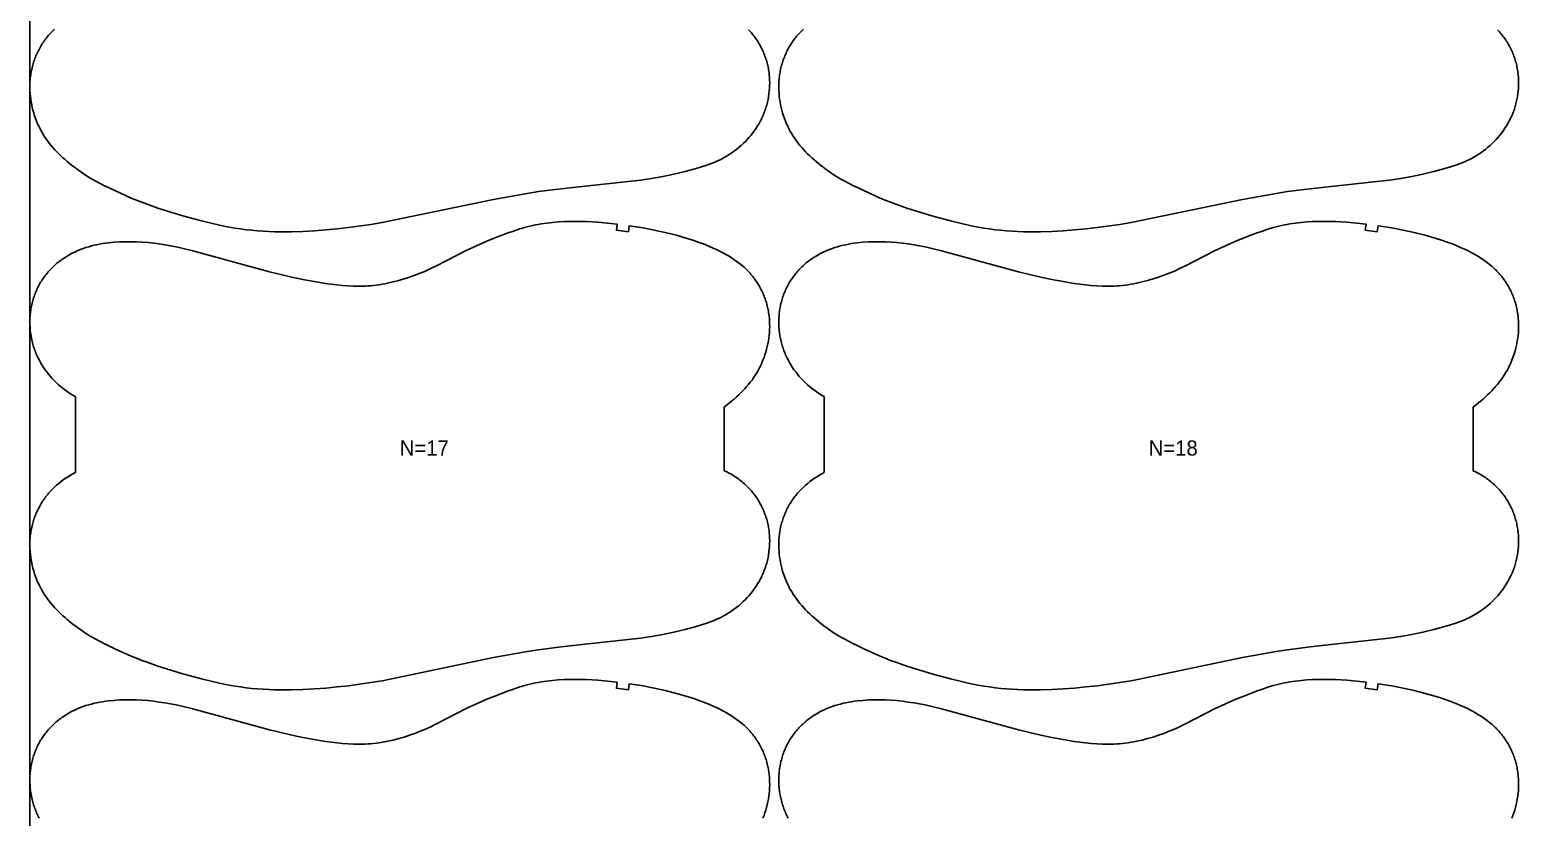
# Model space of a CAD drawing. Header units: inches. Extents: x 0 to 1973, y 0 to 1058.
# Drawn here: x 0.5 to 492.9, y 259.5 to 519.1 of the extents above; entities that cross this region are included whole.
import ezdxf

# ---------------------------------------------------------------- set-up
doc = ezdxf.new("R2010")
doc.units = ezdxf.units.IN

msp = doc.modelspace()

# ---------------------------------------------------------------- linework, layer by layer
at = {"layer": '1'}
for points in [[(0.5, 0), (1972.8415, 0), (1972.8415, 1058.3472), (0.5, 1058.3472), (0.5, 0)], [(230.7094, 395.6757), (229.4612, 394.7188), (229.4612, 373.7491), (230.297, 373.346), (231.1288, 372.9112), (231.9461, 372.449), (232.7475, 371.9595), (233.5317, 371.4429), (233.917, 371.1745), (234.2975, 370.8995), (234.673, 370.6178), (235.0434, 370.3295), (235.4085, 370.0346), (235.7681, 369.7332), (236.1221, 369.4252), (236.4703, 369.1108), (236.8126, 368.7899), (237.1487, 368.4625), (237.4786, 368.1288), (237.8021, 367.7887), (238.119, 367.4426), (238.4293, 367.0904), (238.7329, 366.7324), (239.0296, 366.3687), (239.3193, 365.9993), (239.6019, 365.6245), (239.8773, 365.2444), (240.1454, 364.8591), (240.4061, 364.4688), (240.6592, 364.0736), (240.9047, 363.6735), (241.1424, 363.2689), (241.3721, 362.8597), (241.5939, 362.4462), (241.8076, 362.0284), (242.0131, 361.6066), (242.2105, 361.1809), (242.3996, 360.7515), (242.5806, 360.3186), (242.7534, 359.8822), (242.9179, 359.4427), (243.0742, 359.0001), (243.2222, 358.5546), (243.3619, 358.1065), (243.4932, 357.6558), (243.6163, 357.2028), (243.731, 356.7476), (243.8373, 356.2903), (243.9352, 355.8313), (244.0247, 355.3705), (244.1058, 354.9083), (244.1785, 354.4447), (244.2428, 353.9798), (244.2988, 353.5139), (244.3465, 353.0471), (244.3859, 352.5794), (244.417, 352.1112), (244.4399, 351.6424), (244.4612, 350.7038), (244.4499, 349.765), (244.4063, 348.8269), (244.3306, 347.8908), (244.223, 346.9578), (244.0837, 346.0291), (243.9125, 345.1058), (243.7096, 344.1891), (243.5963, 343.7337), (243.475, 343.2803), (243.3458, 342.8292), (243.2087, 342.3805), (243.0637, 341.9343), (242.9108, 341.4908), (242.75, 341.0502), (242.5812, 340.6125), (242.4046, 340.178), (242.2202, 339.7467), (242.0282, 339.3188), (241.8286, 338.8942), (241.4073, 338.0557), (240.9572, 337.232), (240.4794, 336.4238), (239.9747, 335.6319), (239.4442, 334.857), (238.8887, 334.0998), (238.3092, 333.3611), (237.7064, 332.6414), (237.0811, 331.9413), (236.4339, 331.2614), (235.7656, 330.6022), (235.0769, 329.9644), (234.3685, 329.3484), (233.6411, 328.7549), (232.8955, 328.1843), (232.1325, 327.637), (231.3532, 327.1132), (230.5584, 326.6131), (229.7491, 326.1371), (229.4612, 325.979), (228.9262, 325.6853), (228.0906, 325.2581), (227.2433, 324.8555), (226.3853, 324.4776), (225.5176, 324.1224), (224.6415, 323.7878), (223.758, 323.4714), (221.9736, 322.8846), (220.1735, 322.344), (216.5507, 321.3528), (212.9021, 320.4701), (209.228, 319.6941), (205.5314, 319.0345), (201.8162, 318.4947), (183.5961, 316.5), (175.6872, 315.6341), (168.2317, 314.7389), (164.5225, 314.1584), (153.441, 312.1356), (116.6734, 304.5098), (112.9694, 303.895), (105.5307, 302.8612), (101.7998, 302.4382), (98.0606, 302.0961), (94.3149, 301.8327), (90.5649, 301.6436), (86.8116, 301.53), (83.0563, 301.5), (81.1789, 301.5254), (79.3025, 301.5838), (77.4277, 301.6788), (75.5551, 301.8119), (73.6858, 301.9839), (71.8206, 302.1953), (69.9602, 302.4463), (68.105, 302.7344), (64.4107, 303.4085), (60.7388, 304.1935), (57.0883, 305.0725), (51.6962, 306.528), (49.849, 307.068), (42.6919, 309.3419), (39.1424, 310.5707), (37.3819, 311.2225), (35.6358, 311.9095), (33.906, 312.6359), (28.7742, 314.9585), (25.478, 316.5), (25.3704, 316.5503), (23.6886, 317.3839), (22.0326, 318.2645), (21.2169, 318.7271), (20.4098, 319.205), (18.8212, 320.2038), (17.2657, 321.2554), (15.7425, 322.3545), (15.5, 322.5404), (14.2517, 323.4973), (12.7983, 324.6862), (12.0873, 325.2992), (11.3879, 325.9253), (10.7008, 326.5649), (10.0266, 327.2186), (9.3663, 327.8868), (8.7214, 328.57), (8.0934, 329.2684), (7.484, 329.9825), (6.8947, 330.7126), (6.3273, 331.4591), (5.7832, 332.2223), (5.2642, 333.0025), (4.7715, 333.8), (4.3054, 334.6138), (3.8658, 335.4428), (3.4526, 336.2858), (3.066, 337.1418), (2.7056, 338.0095), (2.3717, 338.8878), (2.064, 339.7757), (1.7826, 340.672), (1.5279, 341.576), (1.3002, 342.4869), (1.1, 343.404), (0.9278, 344.3266), (0.7838, 345.2539), (0.6687, 346.1853), (0.5827, 347.1201), (0.5263, 348.0574), (0.5, 348.9961), (0.5044, 349.9351), (0.54, 350.8733), (0.6074, 351.8094), (0.6532, 352.2764), (0.7071, 352.7424), (0.7693, 353.2074), (0.8397, 353.6711), (0.9184, 354.1335), (1.0056, 354.5943), (1.1012, 355.0535), (1.2053, 355.5109), (1.3177, 355.9663), (1.4385, 356.4197), (1.5675, 356.8708), (1.7047, 357.3196), (1.85, 357.7658), (2.0034, 358.2094), (2.1649, 358.6501), (2.3343, 359.0879), (2.5116, 359.5227), (2.6967, 359.9541), (2.8897, 360.3823), (3.0904, 360.8068), (3.2988, 361.2278), (3.5148, 361.6449), (3.7383, 362.058), (3.9694, 362.4671), (4.2078, 362.8718), (4.4536, 363.2722), (4.7066, 363.6679), (4.9669, 364.059), (5.2342, 364.4451), (5.5085, 364.8261), (5.7898, 365.202), (6.078, 365.5724), (6.3729, 365.9374), (6.6746, 366.2966), (6.9829, 366.65), (7.2977, 366.9974), (7.6191, 367.3387), (7.9468, 367.6736), (8.2809, 368.0021), (8.621, 368.3242), (8.967, 368.6401), (9.3186, 368.9499), (10.0377, 369.5517), (10.7764, 370.1305), (11.5328, 370.6873), (12.305, 371.2232), (13.0911, 371.7391), (13.8892, 372.2359), (14.6975, 372.7147), (15.5, 373.1673), (15.5, 398.1575), (15.2121, 398.3155), (14.4028, 398.7915), (13.608, 399.2916), (12.8286, 399.8154), (12.0657, 400.3627), (11.3201, 400.9333), (10.5927, 401.5268), (9.8843, 402.1428), (9.1955, 402.7806), (8.5272, 403.4398), (7.8801, 404.1197), (7.2547, 404.8198), (6.652, 405.5395), (6.0724, 406.2782), (5.517, 407.0354), (4.9864, 407.8103), (4.4817, 408.6023), (4.0039, 409.4104), (3.5539, 410.2341), (3.1325, 411.0726), (2.933, 411.4972), (2.7409, 411.9251), (2.5565, 412.3564), (2.3799, 412.7909), (2.2112, 413.2286), (2.0504, 413.6692), (1.8974, 414.1127), (1.7524, 414.5589), (1.6153, 415.0076), (1.4861, 415.4587), (1.3649, 415.9121), (1.2515, 416.3675), (1.0486, 417.2842), (0.8775, 418.2075), (0.7381, 419.1362), (0.6306, 420.0692), (0.5549, 421.0053), (0.5113, 421.9434), (0.5, 422.8822), (0.5213, 423.8208), (0.5442, 424.2896), (0.5753, 424.7578), (0.6147, 425.2255), (0.6623, 425.6923), (0.7183, 426.1582), (0.7826, 426.6231), (0.8553, 427.0867), (0.9364, 427.5489), (1.0259, 428.0097), (1.1239, 428.4687), (1.2302, 428.926), (1.3449, 429.3812), (1.4679, 429.8342), (1.5993, 430.2849), (1.739, 430.733), (1.887, 431.1785), (2.0433, 431.6211), (2.2078, 432.0606), (2.3805, 432.497), (2.5615, 432.9299), (2.7507, 433.3593), (2.9481, 433.785), (3.1536, 434.2068), (3.3672, 434.6246), (3.589, 435.0381), (3.8188, 435.4473), (4.0565, 435.8519), (4.3019, 436.252), (4.555, 436.6472), (4.8157, 437.0375), (5.0838, 437.4228), (5.3592, 437.8029), (5.6419, 438.1777), (5.9316, 438.5471), (6.2283, 438.9108), (6.5318, 439.2688), (6.8422, 439.621), (7.1591, 439.9671), (7.4826, 440.3072), (7.8124, 440.6409), (8.1486, 440.9683), (8.4908, 441.2892), (8.8391, 441.6037), (9.1931, 441.9116), (9.5527, 442.213), (9.9178, 442.5079), (10.2882, 442.7962), (10.6637, 443.0779), (11.0442, 443.3529), (11.4294, 443.6213), (12.2137, 444.1379), (13.0151, 444.6274), (13.8323, 445.0896), (14.6641, 445.5244), (15.5094, 445.932), (16.3672, 446.3127), (17.2363, 446.6667), (18.1158, 446.9944), (19.0046, 447.2961), (19.9017, 447.572), (20.8061, 447.8225), (21.7167, 448.0481), (22.6329, 448.2498), (23.5539, 448.429), (24.4792, 448.5868), (25.4081, 448.7246), (26.3399, 448.8436), (28.2096, 449.0304), (30.0837, 449.1558), (31.96, 449.2225), (33.837, 449.2314), (35.7132, 449.1839), (37.5873, 449.0813), (39.4582, 448.9276), (41.3252, 448.7269), (43.1875, 448.4837), (45.0443, 448.2012), (46.8944, 447.8798), (48.7369, 447.5186), (50.5706, 447.117), (54.2123, 446.205), (73.5183, 440.9409), (79.5721, 439.2902), (83.218, 438.3913), (86.8799, 437.5601), (90.5578, 436.8029), (94.2494, 436.1163), (97.9534, 435.5026), (101.6739, 434.9963), (103.5418, 434.7976), (105.4138, 434.647), (107.2886, 434.5549), (108.2265, 434.5342), (109.1646, 434.532), (110.1027, 434.5495), (111.0403, 434.5866), (111.9772, 434.6428), (112.9129, 434.7178), (113.8471, 434.8112), (114.7793, 434.9227), (115.7093, 435.0519), (116.6367, 435.1983), (117.561, 435.3617), (118.4822, 435.5415), (120.3146, 435.9486), (122.133, 436.4158), (123.9364, 436.9395), (125.7236, 437.5163), (127.4927, 438.146), (129.2416, 438.8287), (130.9681, 439.5644), (132.6716, 440.3514), (133.8724, 440.9409), (134.3566, 441.1786), (144.3837, 446.3141), (147.791, 447.8911), (151.24, 449.3764), (154.7192, 450.7877), (158.2312, 452.117), (160.0018, 452.7446), (161.7843, 453.336), (163.5811, 453.8787), (164.4855, 454.128), (165.3943, 454.3605), (166.3077, 454.5751), (167.2252, 454.7719), (168.1466, 454.9513), (169.0713, 455.1138), (170.929, 455.39), (172.7948, 455.6041), (174.6657, 455.7603), (176.54, 455.8644), (178.4166, 455.9225), (180.2943, 455.9409), (182.1719, 455.9245), (184.0487, 455.8737), (185.9241, 455.7879), (187.7972, 455.6663), (190.9864, 455.3795), (194.1685, 455.0149), (193.9226, 453.0301), (197.8516, 452.5084), (198.1337, 454.4884), (202.6922, 453.7713), (206.3812, 453.0712), (210.0473, 452.2599), (213.6864, 451.3362), (217.2943, 450.2957), (219.0849, 449.729), (220.8631, 449.1258), (222.6257, 448.4798), (224.3692, 447.7849), (226.0898, 447.0354), (226.9403, 446.6387), (227.7835, 446.2266), (228.6188, 445.7987), (229.4457, 445.3544), (230.2636, 444.8931), (231.072, 444.4143), (231.8701, 443.9175), (232.6562, 443.4016), (233.4283, 442.8657), (234.1847, 442.3089), (234.9234, 441.7301), (235.6425, 441.1283), (235.9941, 440.8185), (236.3401, 440.5026), (236.6803, 440.1805), (237.0143, 439.852), (237.3421, 439.5171), (237.6634, 439.1758), (237.9783, 438.8284), (238.2866, 438.475), (238.5882, 438.1158), (238.8832, 437.7509), (239.1713, 437.3804), (239.4526, 437.0045), (239.727, 436.6235), (239.9943, 436.2374), (240.2545, 435.8463), (240.5075, 435.4506), (240.7533, 435.0502), (240.9918, 434.6455), (241.2228, 434.2364), (241.4464, 433.8233), (241.6624, 433.4062), (241.8708, 432.9852), (242.0715, 432.5607), (242.2644, 432.1325), (242.4496, 431.7011), (242.6269, 431.2663), (242.7963, 430.8285), (242.9577, 430.3878), (243.1111, 429.9442), (243.2565, 429.498), (243.3937, 429.0492), (243.5227, 428.5981), (243.6434, 428.1447), (243.7558, 427.6893), (243.8599, 427.2319), (243.9556, 426.7727), (244.0427, 426.3119), (244.1215, 425.8495), (244.1919, 425.3858), (244.254, 424.9208), (244.3079, 424.4548), (244.3537, 423.9878), (244.4211, 423.0517), (244.4567, 422.1135), (244.4612, 421.1745), (244.4349, 420.2358), (244.3785, 419.2985), (244.2925, 418.3637), (244.1773, 417.4323), (244.0334, 416.505), (243.8611, 415.5824), (243.661, 414.6653), (243.4333, 413.7544), (243.1786, 412.8504), (242.8972, 411.9541), (242.5895, 411.0662), (242.2555, 410.1879), (241.8952, 409.3202), (241.5085, 408.4642), (241.0954, 407.6212), (240.6558, 406.7922), (240.1897, 405.9784), (239.697, 405.1809), (239.1779, 404.4007), (238.6339, 403.6375), (238.0664, 402.891), (237.4772, 402.1609), (236.8677, 401.4468), (236.2398, 400.7484), (235.5948, 400.0652), (234.9345, 399.397), (234.2604, 398.7433), (233.5732, 398.1037), (232.8738, 397.4776), (230.7094, 395.6757)], [(477.6694, 395.6757), (476.4212, 394.7188), (476.4212, 373.7491), (477.257, 373.346), (478.0888, 372.9112), (478.9061, 372.449), (479.7075, 371.9595), (480.4917, 371.4429), (480.877, 371.1745), (481.2575, 370.8995), (481.633, 370.6178), (482.0034, 370.3295), (482.3685, 370.0346), (482.7281, 369.7332), (483.0821, 369.4252), (483.4303, 369.1108), (483.7726, 368.7899), (484.1087, 368.4625), (484.4386, 368.1288), (484.7621, 367.7887), (485.079, 367.4426), (485.3893, 367.0904), (485.6929, 366.7324), (485.9896, 366.3687), (486.2793, 365.9993), (486.5619, 365.6245), (486.8373, 365.2444), (487.1054, 364.8591), (487.3661, 364.4688), (487.6192, 364.0736), (487.8647, 363.6735), (488.1024, 363.2689), (488.3321, 362.8597), (488.5539, 362.4462), (488.7676, 362.0284), (488.9731, 361.6066), (489.1705, 361.1809), (489.3596, 360.7515), (489.5406, 360.3186), (489.7134, 359.8822), (489.8779, 359.4427), (490.0342, 359.0001), (490.1822, 358.5546), (490.3219, 358.1065), (490.4532, 357.6558), (490.5763, 357.2028), (490.691, 356.7476), (490.7973, 356.2903), (490.8952, 355.8313), (490.9847, 355.3705), (491.0658, 354.9083), (491.1385, 354.4447), (491.2028, 353.9798), (491.2588, 353.5139), (491.3065, 353.0471), (491.3459, 352.5794), (491.377, 352.1112), (491.3999, 351.6424), (491.4212, 350.7038), (491.4099, 349.765), (491.3663, 348.8269), (491.2906, 347.8908), (491.183, 346.9578), (491.0437, 346.0291), (490.8725, 345.1058), (490.6696, 344.1891), (490.5563, 343.7337), (490.435, 343.2803), (490.3058, 342.8292), (490.1687, 342.3805), (490.0237, 341.9343), (489.8708, 341.4908), (489.71, 341.0502), (489.5412, 340.6125), (489.3646, 340.178), (489.1802, 339.7467), (488.9882, 339.3188), (488.7886, 338.8942), (488.3673, 338.0557), (487.9172, 337.232), (487.4394, 336.4238), (486.9347, 335.6319), (486.4042, 334.857), (485.8487, 334.0998), (485.2692, 333.3611), (484.6664, 332.6414), (484.0411, 331.9413), (483.3939, 331.2614), (482.7256, 330.6022), (482.0369, 329.9644), (481.3285, 329.3484), (480.6011, 328.7549), (479.8555, 328.1843), (479.0925, 327.637), (478.3132, 327.1132), (477.5184, 326.6131), (476.7091, 326.1371), (476.4212, 325.979), (475.8862, 325.6853), (475.0506, 325.2581), (474.2033, 324.8555), (473.3453, 324.4776), (472.4776, 324.1224), (471.6015, 323.7878), (470.718, 323.4714), (468.9336, 322.8846), (467.1335, 322.344), (463.5107, 321.3528), (459.8621, 320.4701), (456.188, 319.6941), (452.4914, 319.0345), (448.7762, 318.4947), (430.5561, 316.5), (422.6472, 315.6341), (415.1917, 314.7389), (411.4825, 314.1584), (400.401, 312.1356), (363.6334, 304.5098), (359.9294, 303.895), (352.4907, 302.8612), (348.7598, 302.4382), (345.0206, 302.0961), (341.2749, 301.8327), (337.5249, 301.6436), (333.7716, 301.53), (330.0163, 301.5), (328.1389, 301.5254), (326.2625, 301.5838), (324.3877, 301.6788), (322.5151, 301.8119), (320.6458, 301.9839), (318.7806, 302.1953), (316.9202, 302.4463), (315.065, 302.7344), (311.3707, 303.4085), (307.6988, 304.1935), (304.0483, 305.0725), (298.6562, 306.528), (296.809, 307.068), (289.6519, 309.3419), (286.1024, 310.5707), (284.3419, 311.2225), (282.5958, 311.9095), (280.866, 312.6359), (275.7342, 314.9585), (272.438, 316.5), (272.3304, 316.5503), (270.6486, 317.3839), (268.9926, 318.2645), (268.1769, 318.7271), (267.3698, 319.205), (265.7812, 320.2038), (264.2257, 321.2554), (262.7025, 322.3545), (262.46, 322.5404), (261.2117, 323.4973), (259.7583, 324.6862), (259.0473, 325.2992), (258.3479, 325.9253), (257.6608, 326.5649), (256.9866, 327.2186), (256.3263, 327.8868), (255.6814, 328.57), (255.0534, 329.2684), (254.444, 329.9825), (253.8547, 330.7126), (253.2873, 331.4591), (252.7432, 332.2223), (252.2242, 333.0025), (251.7315, 333.8), (251.2654, 334.6138), (250.8258, 335.4428), (250.4126, 336.2858), (250.026, 337.1418), (249.6656, 338.0095), (249.3317, 338.8878), (249.024, 339.7757), (248.7426, 340.672), (248.4879, 341.576), (248.2602, 342.4869), (248.06, 343.404), (247.8878, 344.3266), (247.7438, 345.2539), (247.6287, 346.1853), (247.5427, 347.1201), (247.4863, 348.0574), (247.46, 348.9961), (247.4644, 349.9351), (247.5, 350.8733), (247.5674, 351.8094), (247.6132, 352.2764), (247.6671, 352.7424), (247.7293, 353.2074), (247.7997, 353.6711), (247.8784, 354.1335), (247.9656, 354.5943), (248.0612, 355.0535), (248.1653, 355.5109), (248.2777, 355.9663), (248.3985, 356.4197), (248.5275, 356.8708), (248.6647, 357.3196), (248.81, 357.7658), (248.9634, 358.2094), (249.1249, 358.6501), (249.2943, 359.0879), (249.4716, 359.5227), (249.6567, 359.9541), (249.8497, 360.3823), (250.0504, 360.8068), (250.2588, 361.2278), (250.4748, 361.6449), (250.6983, 362.058), (250.9294, 362.4671), (251.1678, 362.8718), (251.4136, 363.2722), (251.6666, 363.6679), (251.9269, 364.059), (252.1942, 364.4451), (252.4685, 364.8261), (252.7498, 365.202), (253.038, 365.5724), (253.3329, 365.9374), (253.6346, 366.2966), (253.9429, 366.65), (254.2577, 366.9974), (254.5791, 367.3387), (254.9068, 367.6736), (255.2409, 368.0021), (255.581, 368.3242), (255.927, 368.6401), (256.2786, 368.9499), (256.9977, 369.5517), (257.7364, 370.1305), (258.4928, 370.6873), (259.265, 371.2232), (260.0511, 371.7391), (260.8492, 372.2359), (261.6575, 372.7147), (262.46, 373.1673), (262.46, 398.1575), (262.1721, 398.3155), (261.3628, 398.7915), (260.568, 399.2916), (259.7886, 399.8154), (259.0257, 400.3627), (258.2801, 400.9333), (257.5527, 401.5268), (256.8443, 402.1428), (256.1555, 402.7806), (255.4872, 403.4398), (254.8401, 404.1197), (254.2147, 404.8198), (253.612, 405.5395), (253.0324, 406.2782), (252.477, 407.0354), (251.9464, 407.8103), (251.4417, 408.6023), (250.9639, 409.4104), (250.5139, 410.2341), (250.0925, 411.0726), (249.893, 411.4972), (249.7009, 411.9251), (249.5165, 412.3564), (249.3399, 412.7909), (249.1712, 413.2286), (249.0104, 413.6692), (248.8574, 414.1127), (248.7124, 414.5589), (248.5753, 415.0076), (248.4461, 415.4587), (248.3249, 415.9121), (248.2115, 416.3675), (248.0086, 417.2842), (247.8375, 418.2075), (247.6981, 419.1362), (247.5906, 420.0692), (247.5149, 421.0053), (247.4713, 421.9434), (247.46, 422.8822), (247.4813, 423.8208), (247.5042, 424.2896), (247.5353, 424.7578), (247.5747, 425.2255), (247.6223, 425.6923), (247.6783, 426.1582), (247.7426, 426.6231), (247.8153, 427.0867), (247.8964, 427.5489), (247.9859, 428.0097), (248.0839, 428.4687), (248.1902, 428.926), (248.3049, 429.3812), (248.4279, 429.8342), (248.5593, 430.2849), (248.699, 430.733), (248.847, 431.1785), (249.0033, 431.6211), (249.1678, 432.0606), (249.3405, 432.497), (249.5215, 432.9299), (249.7107, 433.3593), (249.9081, 433.785), (250.1136, 434.2068), (250.3272, 434.6246), (250.549, 435.0381), (250.7788, 435.4473), (251.0165, 435.8519), (251.2619, 436.252), (251.515, 436.6472), (251.7757, 437.0375), (252.0438, 437.4228), (252.3192, 437.8029), (252.6019, 438.1777), (252.8916, 438.5471), (253.1883, 438.9108), (253.4918, 439.2688), (253.8022, 439.621), (254.1191, 439.9671), (254.4426, 440.3072), (254.7724, 440.6409), (255.1086, 440.9683), (255.4508, 441.2892), (255.7991, 441.6037), (256.1531, 441.9116), (256.5127, 442.213), (256.8778, 442.5079), (257.2482, 442.7962), (257.6237, 443.0779), (258.0042, 443.3529), (258.3894, 443.6213), (259.1737, 444.1379), (259.9751, 444.6274), (260.7923, 445.0896), (261.6241, 445.5244), (262.4694, 445.932), (263.3272, 446.3127), (264.1963, 446.6667), (265.0758, 446.9944), (265.9646, 447.2961), (266.8617, 447.572), (267.7661, 447.8225), (268.6767, 448.0481), (269.5929, 448.2498), (270.5139, 448.429), (271.4392, 448.5868), (272.3681, 448.7246), (273.2999, 448.8436), (275.1696, 449.0304), (277.0437, 449.1558), (278.92, 449.2225), (280.797, 449.2314), (282.6732, 449.1839), (284.5473, 449.0813), (286.4182, 448.9276), (288.2852, 448.7269), (290.1475, 448.4837), (292.0043, 448.2012), (293.8544, 447.8798), (295.6969, 447.5186), (297.5306, 447.117), (301.1723, 446.205), (320.4783, 440.9409), (326.5321, 439.2902), (330.178, 438.3913), (333.8399, 437.5601), (337.5178, 436.8029), (341.2094, 436.1163), (344.9134, 435.5026), (348.6339, 434.9963), (350.5018, 434.7976), (352.3738, 434.647), (354.2486, 434.5549), (355.1865, 434.5342), (356.1246, 434.532), (357.0627, 434.5495), (358.0003, 434.5866), (358.9372, 434.6428), (359.8729, 434.7178), (360.8071, 434.8112), (361.7393, 434.9227), (362.6693, 435.0519), (363.5967, 435.1983), (364.521, 435.3617), (365.4422, 435.5415), (367.2746, 435.9486), (369.093, 436.4158), (370.8964, 436.9395), (372.6836, 437.5163), (374.4527, 438.146), (376.2016, 438.8287), (377.9281, 439.5644), (379.6316, 440.3514), (380.8324, 440.9409), (381.3166, 441.1786), (391.3437, 446.3141), (394.751, 447.8911), (398.2, 449.3764), (401.6792, 450.7877), (405.1912, 452.117), (406.9618, 452.7446), (408.7443, 453.336), (410.5411, 453.8787), (411.4455, 454.128), (412.3543, 454.3605), (413.2677, 454.5751), (414.1852, 454.7719), (415.1066, 454.9513), (416.0313, 455.1138), (417.889, 455.39), (419.7548, 455.6041), (421.6257, 455.7603), (423.5, 455.8644), (425.3766, 455.9225), (427.2543, 455.9409), (429.1319, 455.9245), (431.0087, 455.8737), (432.8841, 455.7879), (434.7572, 455.6663), (437.9464, 455.3795), (441.1285, 455.0149), (440.8826, 453.0301), (444.8116, 452.5084), (445.0937, 454.4884), (449.6522, 453.7713), (453.3412, 453.0712), (457.0073, 452.2599), (460.6464, 451.3362), (464.2543, 450.2957), (466.0449, 449.729), (467.8231, 449.1258), (469.5857, 448.4798), (471.3292, 447.7849), (473.0498, 447.0354), (473.9003, 446.6387), (474.7435, 446.2266), (475.5788, 445.7987), (476.4057, 445.3544), (477.2236, 444.8931), (478.032, 444.4143), (478.8301, 443.9175), (479.6162, 443.4016), (480.3883, 442.8657), (481.1447, 442.3089), (481.8834, 441.7301), (482.6025, 441.1283), (482.9541, 440.8185), (483.3001, 440.5026), (483.6403, 440.1805), (483.9743, 439.852), (484.3021, 439.5171), (484.6234, 439.1758), (484.9383, 438.8284), (485.2466, 438.475), (485.5482, 438.1158), (485.8432, 437.7509), (486.1313, 437.3804), (486.4126, 437.0045), (486.687, 436.6235), (486.9543, 436.2374), (487.2145, 435.8463), (487.4675, 435.4506), (487.7133, 435.0502), (487.9518, 434.6455), (488.1828, 434.2364), (488.4064, 433.8233), (488.6224, 433.4062), (488.8308, 432.9852), (489.0315, 432.5607), (489.2244, 432.1325), (489.4096, 431.7011), (489.5869, 431.2663), (489.7563, 430.8285), (489.9177, 430.3878), (490.0711, 429.9442), (490.2165, 429.498), (490.3537, 429.0492), (490.4827, 428.5981), (490.6034, 428.1447), (490.7158, 427.6893), (490.8199, 427.2319), (490.9156, 426.7727), (491.0027, 426.3119), (491.0815, 425.8495), (491.1519, 425.3858), (491.214, 424.9208), (491.2679, 424.4548), (491.3137, 423.9878), (491.3811, 423.0517), (491.4167, 422.1135), (491.4212, 421.1745), (491.3949, 420.2358), (491.3385, 419.2985), (491.2525, 418.3637), (491.1373, 417.4323), (490.9934, 416.505), (490.8211, 415.5824), (490.621, 414.6653), (490.3933, 413.7544), (490.1386, 412.8504), (489.8572, 411.9541), (489.5495, 411.0662), (489.2155, 410.1879), (488.8552, 409.3202), (488.4685, 408.4642), (488.0554, 407.6212), (487.6158, 406.7922), (487.1497, 405.9784), (486.657, 405.1809), (486.1379, 404.4007), (485.5939, 403.6375), (485.0264, 402.891), (484.4372, 402.1609), (483.8277, 401.4468), (483.1998, 400.7484), (482.5548, 400.0652), (481.8945, 399.397), (481.2204, 398.7433), (480.5332, 398.1037), (479.8338, 397.4776), (477.6694, 395.6757)]]:
    msp.add_lwpolyline(points, close=True, dxfattribs=at)
for points in [[(237.4786, 519.1288), (237.8021, 518.7887), (238.119, 518.4426), (238.4293, 518.0904), (238.7329, 517.7324), (239.0296, 517.3687), (239.3193, 516.9993), (239.6019, 516.6245), (239.8773, 516.2444), (240.1454, 515.8591), (240.4061, 515.4688), (240.6592, 515.0736), (240.9047, 514.6735), (241.1424, 514.2689), (241.3721, 513.8597), (241.5939, 513.4462), (241.8076, 513.0284), (242.0131, 512.6066), (242.2105, 512.1809), (242.3996, 511.7515), (242.5806, 511.3186), (242.7534, 510.8822), (242.9179, 510.4427), (243.0742, 510.0001), (243.2222, 509.5546), (243.3619, 509.1065), (243.4932, 508.6558), (243.6163, 508.2028), (243.731, 507.7476), (243.8373, 507.2903), (243.9352, 506.8313), (244.0247, 506.3705), (244.1058, 505.9083), (244.1785, 505.4447), (244.2428, 504.9798), (244.2988, 504.5139), (244.3465, 504.0471), (244.3859, 503.5794), (244.417, 503.1112), (244.4399, 502.6424), (244.4612, 501.7038), (244.4499, 500.765), (244.4063, 499.8269), (244.3306, 498.8908), (244.223, 497.9578), (244.0837, 497.0291), (243.9125, 496.1058), (243.7096, 495.1891), (243.5963, 494.7337), (243.475, 494.2803), (243.3458, 493.8292), (243.2087, 493.3805), (243.0637, 492.9343), (242.9108, 492.4908), (242.75, 492.0502), (242.5812, 491.6125), (242.4046, 491.178), (242.2202, 490.7467), (242.0282, 490.3188), (241.8286, 489.8942), (241.4073, 489.0557), (240.9572, 488.232), (240.4794, 487.4238), (239.9747, 486.6319), (239.4442, 485.857), (238.8887, 485.0998), (238.3092, 484.3611), (237.7064, 483.6414), (237.0811, 482.9413), (236.4339, 482.2614), (235.7656, 481.6022), (235.0769, 480.9644), (234.3685, 480.3484), (233.6411, 479.7549), (232.8955, 479.1843), (232.1325, 478.637), (231.3532, 478.1132), (230.5584, 477.6131), (229.7491, 477.1371), (229.4612, 476.979), (228.9262, 476.6853), (228.0906, 476.2581), (227.2433, 475.8555), (226.3853, 475.4776), (225.5176, 475.1224), (224.6415, 474.7878), (223.758, 474.4714), (221.9736, 473.8846), (220.1735, 473.344), (216.5507, 472.3528), (212.9021, 471.4701), (209.228, 470.6941), (205.5314, 470.0345), (201.8162, 469.4947), (183.5961, 467.5), (175.6872, 466.6341), (168.2317, 465.7389), (164.5225, 465.1584), (153.441, 463.1356), (116.6734, 455.5098), (112.9694, 454.895), (105.5307, 453.8612), (101.7998, 453.4382), (98.0606, 453.0961), (94.3149, 452.8327), (90.5649, 452.6436), (86.8116, 452.53), (83.0563, 452.5), (81.1789, 452.5254), (79.3025, 452.5838), (77.4277, 452.6788), (75.5551, 452.8119), (73.6858, 452.9839), (71.8206, 453.1953), (69.9602, 453.4463), (68.105, 453.7344), (64.4107, 454.4085), (60.7388, 455.1935), (57.0883, 456.0725), (51.6962, 457.528), (49.849, 458.068), (42.6919, 460.3419), (39.1424, 461.5707), (37.3819, 462.2225), (35.6358, 462.9095), (33.906, 463.6359), (28.7742, 465.9585), (25.478, 467.5), (25.3704, 467.5503), (23.6886, 468.3839), (22.0326, 469.2645), (21.2169, 469.7271), (20.4098, 470.205), (18.8212, 471.2038), (17.2657, 472.2554), (15.7425, 473.3545), (15.5, 473.5404), (14.2517, 474.4973), (12.7983, 475.6862), (12.0873, 476.2992), (11.3879, 476.9253), (10.7008, 477.5649), (10.0266, 478.2186), (9.3663, 478.8868), (8.7214, 479.57), (8.0934, 480.2684), (7.484, 480.9825), (6.8947, 481.7126), (6.3273, 482.4591), (5.7832, 483.2223), (5.2642, 484.0025), (4.7715, 484.8), (4.3054, 485.6138), (3.8658, 486.4428), (3.4526, 487.2858), (3.066, 488.1418), (2.7056, 489.0095), (2.3717, 489.8878), (2.064, 490.7757), (1.7826, 491.672), (1.5279, 492.576), (1.3002, 493.4869), (1.1, 494.404), (0.9278, 495.3266), (0.7838, 496.2539), (0.6687, 497.1853), (0.5827, 498.1201), (0.5263, 499.0574), (0.5, 499.9961), (0.5044, 500.9351), (0.54, 501.8733), (0.6074, 502.8094), (0.6532, 503.2764), (0.7071, 503.7424), (0.7693, 504.2074), (0.8397, 504.6711), (0.9184, 505.1335), (1.0056, 505.5943), (1.1012, 506.0535), (1.2053, 506.5109), (1.3177, 506.9663), (1.4385, 507.4197), (1.5675, 507.8708), (1.7047, 508.3196), (1.85, 508.7658), (2.0034, 509.2094), (2.1649, 509.6501), (2.3343, 510.0879), (2.5116, 510.5227), (2.6967, 510.9541), (2.8897, 511.3823), (3.0904, 511.8068), (3.2988, 512.2278), (3.5148, 512.6449), (3.7383, 513.058), (3.9694, 513.4671), (4.2078, 513.8718), (4.4536, 514.2722), (4.7066, 514.6679), (4.9669, 515.059), (5.2342, 515.4451), (5.5085, 515.8261), (5.7898, 516.202), (6.078, 516.5724), (6.3729, 516.9374), (6.6746, 517.2966), (6.9829, 517.65), (7.2977, 517.9974), (7.6191, 518.3387), (7.9468, 518.6736), (8.2809, 519.0021), (8.621, 519.3242)], [(484.4386, 519.1288), (484.7621, 518.7887), (485.079, 518.4426), (485.3893, 518.0904), (485.6929, 517.7324), (485.9896, 517.3687), (486.2793, 516.9993), (486.5619, 516.6245), (486.8373, 516.2444), (487.1054, 515.8591), (487.3661, 515.4688), (487.6192, 515.0736), (487.8647, 514.6735), (488.1024, 514.2689), (488.3321, 513.8597), (488.5539, 513.4462), (488.7676, 513.0284), (488.9731, 512.6066), (489.1705, 512.1809), (489.3596, 511.7515), (489.5406, 511.3186), (489.7134, 510.8822), (489.8779, 510.4427), (490.0342, 510.0001), (490.1822, 509.5546), (490.3219, 509.1065), (490.4532, 508.6558), (490.5763, 508.2028), (490.691, 507.7476), (490.7973, 507.2903), (490.8952, 506.8313), (490.9847, 506.3705), (491.0658, 505.9083), (491.1385, 505.4447), (491.2028, 504.9798), (491.2588, 504.5139), (491.3065, 504.0471), (491.3459, 503.5794), (491.377, 503.1112), (491.3999, 502.6424), (491.4212, 501.7038), (491.4099, 500.765), (491.3663, 499.8269), (491.2906, 498.8908), (491.183, 497.9578), (491.0437, 497.0291), (490.8725, 496.1058), (490.6696, 495.1891), (490.5563, 494.7337), (490.435, 494.2803), (490.3058, 493.8292), (490.1687, 493.3805), (490.0237, 492.9343), (489.8708, 492.4908), (489.71, 492.0502), (489.5412, 491.6125), (489.3646, 491.178), (489.1802, 490.7467), (488.9882, 490.3188), (488.7886, 489.8942), (488.3673, 489.0557), (487.9172, 488.232), (487.4394, 487.4238), (486.9347, 486.6319), (486.4042, 485.857), (485.8487, 485.0998), (485.2692, 484.3611), (484.6664, 483.6414), (484.0411, 482.9413), (483.3939, 482.2614), (482.7256, 481.6022), (482.0369, 480.9644), (481.3285, 480.3484), (480.6011, 479.7549), (479.8555, 479.1843), (479.0925, 478.637), (478.3132, 478.1132), (477.5184, 477.6131), (476.7091, 477.1371), (476.4212, 476.979), (475.8862, 476.6853), (475.0506, 476.2581), (474.2033, 475.8555), (473.3453, 475.4776), (472.4776, 475.1224), (471.6015, 474.7878), (470.718, 474.4714), (468.9336, 473.8846), (467.1335, 473.344), (463.5107, 472.3528), (459.8621, 471.4701), (456.188, 470.6941), (452.4914, 470.0345), (448.7762, 469.4947), (430.5561, 467.5), (422.6472, 466.6341), (415.1917, 465.7389), (411.4825, 465.1584), (400.401, 463.1356), (363.6334, 455.5098), (359.9294, 454.895), (352.4907, 453.8612), (348.7598, 453.4382), (345.0206, 453.0961), (341.2749, 452.8327), (337.5249, 452.6436), (333.7716, 452.53), (330.0163, 452.5), (328.1389, 452.5254), (326.2625, 452.5838), (324.3877, 452.6788), (322.5151, 452.8119), (320.6458, 452.9839), (318.7806, 453.1953), (316.9202, 453.4463), (315.065, 453.7344), (311.3707, 454.4085), (307.6988, 455.1935), (304.0483, 456.0725), (298.6562, 457.528), (296.809, 458.068), (289.6519, 460.3419), (286.1024, 461.5707), (284.3419, 462.2225), (282.5958, 462.9095), (280.866, 463.6359), (275.7342, 465.9585), (272.438, 467.5), (272.3304, 467.5503), (270.6486, 468.3839), (268.9926, 469.2645), (268.1769, 469.7271), (267.3698, 470.205), (265.7812, 471.2038), (264.2257, 472.2554), (262.7025, 473.3545), (262.46, 473.5404), (261.2117, 474.4973), (259.7583, 475.6862), (259.0473, 476.2992), (258.3479, 476.9253), (257.6608, 477.5649), (256.9866, 478.2186), (256.3263, 478.8868), (255.6814, 479.57), (255.0534, 480.2684), (254.444, 480.9825), (253.8547, 481.7126), (253.2873, 482.4591), (252.7432, 483.2223), (252.2242, 484.0025), (251.7315, 484.8), (251.2654, 485.6138), (250.8258, 486.4428), (250.4126, 487.2858), (250.026, 488.1418), (249.6656, 489.0095), (249.3317, 489.8878), (249.024, 490.7757), (248.7426, 491.672), (248.4879, 492.576), (248.2602, 493.4869), (248.06, 494.404), (247.8878, 495.3266), (247.7438, 496.2539), (247.6287, 497.1853), (247.5427, 498.1201), (247.4863, 499.0574), (247.46, 499.9961), (247.4644, 500.9351), (247.5, 501.8733), (247.5674, 502.8094), (247.6132, 503.2764), (247.6671, 503.7424), (247.7293, 504.2074), (247.7997, 504.6711), (247.8784, 505.1335), (247.9656, 505.5943), (248.0612, 506.0535), (248.1653, 506.5109), (248.2777, 506.9663), (248.3985, 507.4197), (248.5275, 507.8708), (248.6647, 508.3196), (248.81, 508.7658), (248.9634, 509.2094), (249.1249, 509.6501), (249.2943, 510.0879), (249.4716, 510.5227), (249.6567, 510.9541), (249.8497, 511.3823), (250.0504, 511.8068), (250.2588, 512.2278), (250.4748, 512.6449), (250.6983, 513.058), (250.9294, 513.4671), (251.1678, 513.8718), (251.4136, 514.2722), (251.6666, 514.6679), (251.9269, 515.059), (252.1942, 515.4451), (252.4685, 515.8261), (252.7498, 516.202), (253.038, 516.5724), (253.3329, 516.9374), (253.6346, 517.2966), (253.9429, 517.65), (254.2577, 517.9974), (254.5791, 518.3387), (254.9068, 518.6736), (255.2409, 519.0021), (255.581, 519.3242)], [(3.5539, 259.2341), (3.1325, 260.0726), (2.933, 260.4972), (2.7409, 260.9251), (2.5565, 261.3564), (2.3799, 261.7909), (2.2112, 262.2286), (2.0504, 262.6692), (1.8974, 263.1127), (1.7524, 263.5589), (1.6153, 264.0076), (1.4861, 264.4587), (1.3649, 264.9121), (1.2515, 265.3675), (1.0486, 266.2842), (0.8775, 267.2075), (0.7381, 268.1362), (0.6306, 269.0692), (0.5549, 270.0053), (0.5113, 270.9434), (0.5, 271.8822), (0.5213, 272.8208), (0.5442, 273.2896), (0.5753, 273.7578), (0.6147, 274.2255), (0.6623, 274.6923), (0.7183, 275.1582), (0.7826, 275.6231), (0.8553, 276.0867), (0.9364, 276.5489), (1.0259, 277.0097), (1.1239, 277.4687), (1.2302, 277.926), (1.3449, 278.3812), (1.4679, 278.8342), (1.5993, 279.2849), (1.739, 279.733), (1.887, 280.1785), (2.0433, 280.6211), (2.2078, 281.0606), (2.3805, 281.497), (2.5615, 281.9299), (2.7507, 282.3593), (2.9481, 282.785), (3.1536, 283.2068), (3.3672, 283.6246), (3.589, 284.0381), (3.8188, 284.4473), (4.0565, 284.8519), (4.3019, 285.252), (4.555, 285.6472), (4.8157, 286.0375), (5.0838, 286.4228), (5.3592, 286.8029), (5.6419, 287.1777), (5.9316, 287.5471), (6.2283, 287.9108), (6.5318, 288.2688), (6.8422, 288.621), (7.1591, 288.9671), (7.4826, 289.3072), (7.8124, 289.6409), (8.1486, 289.9683), (8.4908, 290.2892), (8.8391, 290.6037), (9.1931, 290.9116), (9.5527, 291.213), (9.9178, 291.5079), (10.2882, 291.7962), (10.6637, 292.0779), (11.0442, 292.3529), (11.4294, 292.6213), (12.2137, 293.1379), (13.0151, 293.6274), (13.8323, 294.0896), (14.6641, 294.5244), (15.5094, 294.932), (16.3672, 295.3127), (17.2363, 295.6667), (18.1158, 295.9944), (19.0046, 296.2961), (19.9017, 296.572), (20.8061, 296.8225), (21.7167, 297.0481), (22.6329, 297.2498), (23.5539, 297.429), (24.4792, 297.5868), (25.4081, 297.7246), (26.3399, 297.8436), (28.2096, 298.0304), (30.0837, 298.1558), (31.96, 298.2225), (33.837, 298.2314), (35.7132, 298.1839), (37.5873, 298.0813), (39.4582, 297.9276), (41.3252, 297.7269), (43.1875, 297.4837), (45.0443, 297.2012), (46.8944, 296.8798), (48.7369, 296.5186), (50.5706, 296.117), (54.2123, 295.205), (73.5183, 289.9409), (79.5721, 288.2902), (83.218, 287.3913), (86.8799, 286.5601), (90.5578, 285.8029), (94.2494, 285.1163), (97.9534, 284.5026), (101.6739, 283.9963), (103.5418, 283.7976), (105.4138, 283.647), (107.2886, 283.5549), (108.2265, 283.5342), (109.1646, 283.532), (110.1027, 283.5495), (111.0403, 283.5866), (111.9772, 283.6428), (112.9129, 283.7178), (113.8471, 283.8112), (114.7793, 283.9227), (115.7093, 284.0519), (116.6367, 284.1983), (117.561, 284.3617), (118.4822, 284.5415), (120.3146, 284.9486), (122.133, 285.4158), (123.9364, 285.9395), (125.7236, 286.5163), (127.4927, 287.146), (129.2416, 287.8287), (130.9681, 288.5644), (132.6716, 289.3514), (133.8724, 289.9409), (134.3566, 290.1786), (144.3837, 295.3141), (147.791, 296.8911), (151.24, 298.3764), (154.7192, 299.7877), (158.2312, 301.117), (160.0018, 301.7446), (161.7843, 302.336), (163.5811, 302.8787), (164.4855, 303.128), (165.3943, 303.3605), (166.3077, 303.5751), (167.2252, 303.7719), (168.1466, 303.9513), (169.0713, 304.1138), (170.929, 304.39), (172.7948, 304.6041), (174.6657, 304.7603), (176.54, 304.8644), (178.4166, 304.9225), (180.2943, 304.9409), (182.1719, 304.9245), (184.0487, 304.8737), (185.9241, 304.7879), (187.7972, 304.6663), (190.9864, 304.3795), (194.1685, 304.0149), (193.9226, 302.0301), (197.8516, 301.5084), (198.1337, 303.4884), (202.6922, 302.7713), (206.3812, 302.0712), (210.0473, 301.2599), (213.6864, 300.3362), (217.2943, 299.2957), (219.0849, 298.729), (220.8631, 298.1258), (222.6257, 297.4798), (224.3692, 296.7849), (226.0898, 296.0354), (226.9403, 295.6387), (227.7835, 295.2266), (228.6188, 294.7987), (229.4457, 294.3544), (230.2636, 293.8931), (231.072, 293.4143), (231.8701, 292.9175), (232.6562, 292.4016), (233.4283, 291.8657), (234.1847, 291.3089), (234.9234, 290.7301), (235.6425, 290.1283), (235.9941, 289.8185), (236.3401, 289.5026), (236.6803, 289.1805), (237.0143, 288.852), (237.3421, 288.5171), (237.6634, 288.1758), (237.9783, 287.8284), (238.2866, 287.475), (238.5882, 287.1158), (238.8832, 286.7509), (239.1713, 286.3804), (239.4526, 286.0045), (239.727, 285.6235), (239.9943, 285.2374), (240.2545, 284.8463), (240.5075, 284.4506), (240.7533, 284.0502), (240.9918, 283.6455), (241.2228, 283.2364), (241.4464, 282.8233), (241.6624, 282.4062), (241.8708, 281.9852), (242.0715, 281.5607), (242.2644, 281.1325), (242.4496, 280.7011), (242.6269, 280.2663), (242.7963, 279.8285), (242.9577, 279.3878), (243.1111, 278.9442), (243.2565, 278.498), (243.3937, 278.0492), (243.5227, 277.5981), (243.6434, 277.1447), (243.7558, 276.6893), (243.8599, 276.2319), (243.9556, 275.7727), (244.0427, 275.3119), (244.1215, 274.8495), (244.1919, 274.3858), (244.254, 273.9208), (244.3079, 273.4548), (244.3537, 272.9878), (244.4211, 272.0517), (244.4567, 271.1135), (244.4612, 270.1745), (244.4349, 269.2358), (244.3785, 268.2985), (244.2925, 267.3637), (244.1773, 266.4323), (244.0334, 265.505), (243.8611, 264.5824), (243.661, 263.6653), (243.4333, 262.7544), (243.1786, 261.8504), (242.8972, 260.9541), (242.5895, 260.0662), (242.2555, 259.1879)], [(250.5139, 259.2341), (250.0925, 260.0726), (249.893, 260.4972), (249.7009, 260.9251), (249.5165, 261.3564), (249.3399, 261.7909), (249.1712, 262.2286), (249.0104, 262.6692), (248.8574, 263.1127), (248.7124, 263.5589), (248.5753, 264.0076), (248.4461, 264.4587), (248.3249, 264.9121), (248.2115, 265.3675), (248.0086, 266.2842), (247.8375, 267.2075), (247.6981, 268.1362), (247.5906, 269.0692), (247.5149, 270.0053), (247.4713, 270.9434), (247.46, 271.8822), (247.4813, 272.8208), (247.5042, 273.2896), (247.5353, 273.7578), (247.5747, 274.2255), (247.6223, 274.6923), (247.6783, 275.1582), (247.7426, 275.6231), (247.8153, 276.0867), (247.8964, 276.5489), (247.9859, 277.0097), (248.0839, 277.4687), (248.1902, 277.926), (248.3049, 278.3812), (248.4279, 278.8342), (248.5593, 279.2849), (248.699, 279.733), (248.847, 280.1785), (249.0033, 280.6211), (249.1678, 281.0606), (249.3405, 281.497), (249.5215, 281.9299), (249.7107, 282.3593), (249.9081, 282.785), (250.1136, 283.2068), (250.3272, 283.6246), (250.549, 284.0381), (250.7788, 284.4473), (251.0165, 284.8519), (251.2619, 285.252), (251.515, 285.6472), (251.7757, 286.0375), (252.0438, 286.4228), (252.3192, 286.8029), (252.6019, 287.1777), (252.8916, 287.5471), (253.1883, 287.9108), (253.4918, 288.2688), (253.8022, 288.621), (254.1191, 288.9671), (254.4426, 289.3072), (254.7724, 289.6409), (255.1086, 289.9683), (255.4508, 290.2892), (255.7991, 290.6037), (256.1531, 290.9116), (256.5127, 291.213), (256.8778, 291.5079), (257.2482, 291.7962), (257.6237, 292.0779), (258.0042, 292.3529), (258.3894, 292.6213), (259.1737, 293.1379), (259.9751, 293.6274), (260.7923, 294.0896), (261.6241, 294.5244), (262.4694, 294.932), (263.3272, 295.3127), (264.1963, 295.6667), (265.0758, 295.9944), (265.9646, 296.2961), (266.8617, 296.572), (267.7661, 296.8225), (268.6767, 297.0481), (269.5929, 297.2498), (270.5139, 297.429), (271.4392, 297.5868), (272.3681, 297.7246), (273.2999, 297.8436), (275.1696, 298.0304), (277.0437, 298.1558), (278.92, 298.2225), (280.797, 298.2314), (282.6732, 298.1839), (284.5473, 298.0813), (286.4182, 297.9276), (288.2852, 297.7269), (290.1475, 297.4837), (292.0043, 297.2012), (293.8544, 296.8798), (295.6969, 296.5186), (297.5306, 296.117), (301.1723, 295.205), (320.4783, 289.9409), (326.5321, 288.2902), (330.178, 287.3913), (333.8399, 286.5601), (337.5178, 285.8029), (341.2094, 285.1163), (344.9134, 284.5026), (348.6339, 283.9963), (350.5018, 283.7976), (352.3738, 283.647), (354.2486, 283.5549), (355.1865, 283.5342), (356.1246, 283.532), (357.0627, 283.5495), (358.0003, 283.5866), (358.9372, 283.6428), (359.8729, 283.7178), (360.8071, 283.8112), (361.7393, 283.9227), (362.6693, 284.0519), (363.5967, 284.1983), (364.521, 284.3617), (365.4422, 284.5415), (367.2746, 284.9486), (369.093, 285.4158), (370.8964, 285.9395), (372.6836, 286.5163), (374.4527, 287.146), (376.2016, 287.8287), (377.9281, 288.5644), (379.6316, 289.3514), (380.8324, 289.9409), (381.3166, 290.1786), (391.3437, 295.3141), (394.751, 296.8911), (398.2, 298.3764), (401.6792, 299.7877), (405.1912, 301.117), (406.9618, 301.7446), (408.7443, 302.336), (410.5411, 302.8787), (411.4455, 303.128), (412.3543, 303.3605), (413.2677, 303.5751), (414.1852, 303.7719), (415.1066, 303.9513), (416.0313, 304.1138), (417.889, 304.39), (419.7548, 304.6041), (421.6257, 304.7603), (423.5, 304.8644), (425.3766, 304.9225), (427.2543, 304.9409), (429.1319, 304.9245), (431.0087, 304.8737), (432.8841, 304.7879), (434.7572, 304.6663), (437.9464, 304.3795), (441.1285, 304.0149), (440.8826, 302.0301), (444.8116, 301.5084), (445.0937, 303.4884), (449.6522, 302.7713), (453.3412, 302.0712), (457.0073, 301.2599), (460.6464, 300.3362), (464.2543, 299.2957), (466.0449, 298.729), (467.8231, 298.1258), (469.5857, 297.4798), (471.3292, 296.7849), (473.0498, 296.0354), (473.9003, 295.6387), (474.7435, 295.2266), (475.5788, 294.7987), (476.4057, 294.3544), (477.2236, 293.8931), (478.032, 293.4143), (478.8301, 292.9175), (479.6162, 292.4016), (480.3883, 291.8657), (481.1447, 291.3089), (481.8834, 290.7301), (482.6025, 290.1283), (482.9541, 289.8185), (483.3001, 289.5026), (483.6403, 289.1805), (483.9743, 288.852), (484.3021, 288.5171), (484.6234, 288.1758), (484.9383, 287.8284), (485.2466, 287.475), (485.5482, 287.1158), (485.8432, 286.7509), (486.1313, 286.3804), (486.4126, 286.0045), (486.687, 285.6235), (486.9543, 285.2374), (487.2145, 284.8463), (487.4675, 284.4506), (487.7133, 284.0502), (487.9518, 283.6455), (488.1828, 283.2364), (488.4064, 282.8233), (488.6224, 282.4062), (488.8308, 281.9852), (489.0315, 281.5607), (489.2244, 281.1325), (489.4096, 280.7011), (489.5869, 280.2663), (489.7563, 279.8285), (489.9177, 279.3878), (490.0711, 278.9442), (490.2165, 278.498), (490.3537, 278.0492), (490.4827, 277.5981), (490.6034, 277.1447), (490.7158, 276.6893), (490.8199, 276.2319), (490.9156, 275.7727), (491.0027, 275.3119), (491.0815, 274.8495), (491.1519, 274.3858), (491.214, 273.9208), (491.2679, 273.4548), (491.3137, 272.9878), (491.3811, 272.0517), (491.4167, 271.1135), (491.4212, 270.1745), (491.3949, 269.2358), (491.3385, 268.2985), (491.2525, 267.3637), (491.1373, 266.4323), (490.9934, 265.505), (490.8211, 264.5824), (490.621, 263.6653), (490.3933, 262.7544), (490.1386, 261.8504), (489.8572, 260.9541), (489.5495, 260.0662), (489.2155, 259.1879)]]:
    msp.add_lwpolyline(points, dxfattribs=at)

# ---------------------------------------------------------------- texts
for s, p in [('N=17', (122.4806, 378.7204)), ('N=18', (369.4406, 378.7204))]:
    msp.add_text(s, height=5, dxfattribs=at).set_placement(p)

doc.saveas('drawing.dxf')
